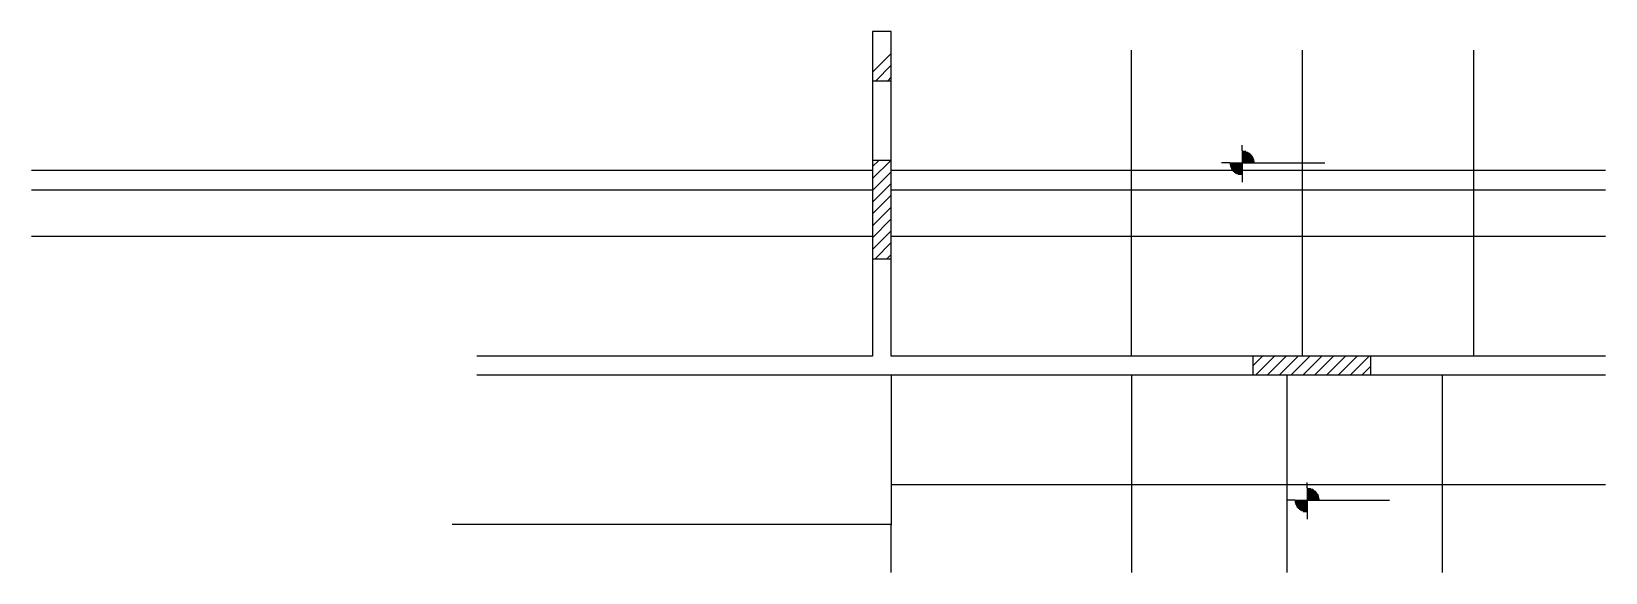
# Model space of a CAD drawing. Header units: metres. Extents: x 4178 to 5778, y 1983 to 2533.
import ezdxf

# ---------------------------------------------------------------- set-up
doc = ezdxf.new("R2010")
doc.units = ezdxf.units.M
for name, color, linetype in [('3', 7, 'Continuous'), ('7', 7, 'Continuous'), ('Painéis', 7, 'Continuous')]:
    doc.layers.add(name, color=color, linetype=linetype)

msp = doc.modelspace()

# ---------------------------------------------------------------- linework, layer by layer
at = {"layer": '3', "color": 7, "lineweight": 25}
for p, q in [((5033.5, 2491.8), (5052.5, 2510.8)), ((5036.8, 2483.1), (5052.5, 2498.8)), ((5048.8, 2483.1), (5052.5, 2486.8)), ((5409.1, 2412), (5409.1, 2417.5)), ((5033.5, 2383.6), (5051.9, 2402.1)), ((5033.5, 2395.7), (5039.9, 2402.1)), ((5409.1, 2412), (5409.1, 2387)), ((5409.1, 2411.4), (5412.9, 2411.4)), ((5409.1, 2410.6), (5414.8, 2410.6)), ((5409.1, 2409.8), (5416.2, 2409.8)), ((5409.1, 2409), (5417.2, 2409)), ((5409.1, 2408.2), (5418, 2408.2)), ((5409.1, 2407.4), (5418.8, 2407.4)), ((5409.1, 2406.6), (5419.4, 2406.6)), ((5409.1, 2405.8), (5419.9, 2405.8)), ((5409.1, 2405), (5420.3, 2405)), ((5409.1, 2404.2), (5420.6, 2404.2)), ((5409.1, 2403.4), (5420.9, 2403.4)), ((5409.1, 2402.6), (5421.2, 2402.6)), ((5409.1, 2401.8), (5421.4, 2401.8)), ((5409.1, 2401), (5421.5, 2401)), ((5409.1, 2400.3), (5421.6, 2400.3)), ((5033.5, 2371.6), (5052.5, 2390.6)), ((5396.6, 2399.5), (5388.2, 2399.5)), ((5396.6, 2399.5), (5421.6, 2399.5)), ((5409.1, 2398.7), (5396.6, 2398.7)), ((5409.1, 2397.9), (5396.7, 2397.9)), ((5409.1, 2397.1), (5396.8, 2397.1)), ((5409.1, 2396.3), (5397, 2396.3)), ((5409.1, 2395.5), (5397.2, 2395.5)), ((5409.1, 2394.7), (5397.5, 2394.7)), ((5409.1, 2393.9), (5397.9, 2393.9)), ((5409.1, 2393.1), (5398.3, 2393.1)), ((5409.1, 2392.3), (5398.8, 2392.3)), ((5409.1, 2391.5), (5399.4, 2391.5)), ((5409.1, 2390.7), (5400.1, 2390.7)), ((5409.1, 2389.9), (5401, 2389.9)), ((5409.1, 2389.2), (5402, 2389.2)), ((5409.1, 2388.4), (5403.3, 2388.4)), ((5409.1, 2387.6), (5405.2, 2387.6)), ((5409.1, 2387), (5409.1, 2380.1)), ((5421.6, 2399.5), (5493, 2399.5)), ((5033.5, 2359.6), (5052.5, 2378.6)), ((5033.5, 2347.6), (5052.5, 2366.6)), ((5033.5, 2335.6), (5052.5, 2354.6)), ((5033.5, 2323.5), (5052.5, 2342.5)), ((5033.5, 2311.5), (5052.5, 2330.5)), ((5036.1, 2302.1), (5052.5, 2318.5)), ((5048.1, 2302.1), (5052.5, 2306.5)), ((5420, 2193.1), (5429.9, 2203.1)), ((5423, 2184.1), (5442, 2203.1)), ((5435, 2184.1), (5454, 2203.1)), ((5447, 2184.1), (5466, 2203.1)), ((5459, 2184.1), (5478, 2203.1)), ((5471, 2184.1), (5490, 2203.1)), ((5483.1, 2184.1), (5502.1, 2203.1)), ((5495.1, 2184.1), (5514.1, 2203.1)), ((5507.1, 2184.1), (5526.1, 2203.1)), ((5519.1, 2184.1), (5538.1, 2203.1)), ((5531.2, 2184.1), (5540, 2192.9)), ((5475.1, 2069.3), (5475.1, 2074.8)), ((5475.1, 2069.3), (5475.1, 2044.3)), ((5475.1, 2068.7), (5478.9, 2068.7)), ((5475.1, 2067.9), (5480.8, 2067.9)), ((5475.1, 2067.1), (5482.1, 2067.1)), ((5475.1, 2066.3), (5483.2, 2066.3)), ((5475.1, 2065.5), (5484, 2065.5)), ((5475.1, 2064.7), (5484.7, 2064.7)), ((5462.6, 2056.8), (5454.1, 2056.8)), ((5462.6, 2056.8), (5487.6, 2056.8)), ((5475.1, 2056), (5462.6, 2056)), ((5475.1, 2055.2), (5462.7, 2055.2)), ((5475.1, 2054.4), (5462.8, 2054.4)), ((5475.1, 2053.6), (5463, 2053.6)), ((5475.1, 2052.8), (5463.2, 2052.8)), ((5475.1, 2052.1), (5463.5, 2052.1)), ((5475.1, 2051.3), (5463.9, 2051.3)), ((5475.1, 2050.5), (5464.3, 2050.5)), ((5475.1, 2049.7), (5464.8, 2049.7)), ((5475.1, 2048.9), (5465.4, 2048.9)), ((5475.1, 2048.1), (5466.1, 2048.1)), ((5475.1, 2063.9), (5485.3, 2063.9)), ((5475.1, 2063.2), (5485.8, 2063.2)), ((5475.1, 2062.4), (5486.3, 2062.4)), ((5475.1, 2061.6), (5486.6, 2061.6)), ((5475.1, 2060.8), (5486.9, 2060.8)), ((5475.1, 2060), (5487.2, 2060)), ((5475.1, 2059.2), (5487.3, 2059.2)), ((5475.1, 2058.4), (5487.5, 2058.4)), ((5475.1, 2057.6), (5487.6, 2057.6)), ((5487.6, 2056.8), (5559, 2056.8)), ((5475.1, 2047.3), (5467, 2047.3)), ((5475.1, 2046.5), (5468, 2046.5)), ((5475.1, 2045.7), (5469.3, 2045.7)), ((5475.1, 2044.9), (5471.2, 2044.9)), ((5475.1, 2044.3), (5475.1, 2037.4))]:
    msp.add_line(p, q, dxfattribs=at)
for points in [[(5033.5, 2483.1), (5033.5, 2402.1)], [(5052.5, 2402.1), (5052.5, 2483.1)], [(5033.5, 2302.1), (5033.5, 2203.1)], [(5052.5, 2203.1), (5052.5, 2302.1)], [(5033.5, 2203.1), (4631, 2203.1)], [(5420, 2203.1), (5052.5, 2203.1)], [(5778.5, 2203.1), (5540, 2203.1)], [(4631, 2184.1), (5043, 2184.1)], [(5043, 2184.1), (5420, 2184.1)], [(5540, 2184.1), (5778.5, 2184.1)], [(5052.5, 2032.1), (4606, 2032.1)], [(5052.5, 1983.1), (5052.5, 2032.1)]]:
    msp.add_lwpolyline(points, dxfattribs=at)
at = {"layer": '7', "color": 7, "lineweight": 25}
for points in [[(5033.5, 2483.1), (5052.5, 2483.1), (5052.5, 2533.1), (5033.5, 2533.1), (5033.5, 2483.1)], [(5033.5, 2302.1), (5052.5, 2302.1), (5052.5, 2402.1), (5033.5, 2402.1), (5033.5, 2302.1)], [(5420, 2184.1), (5540, 2184.1), (5540, 2203.1), (5420, 2203.1), (5420, 2184.1)]]:
    msp.add_lwpolyline(points, dxfattribs=at)
at = {"layer": 'Painéis', "color": 7, "lineweight": 25}
for p, q in [((5296.5, 2203.1), (5296.5, 2514.1)), ((5470.5, 2203.1), (5470.5, 2514.1)), ((5644.5, 2203.1), (5644.5, 2514.1)), ((4178.5, 2392.1), (5033.5, 2392.1)), ((5052.5, 2392.1), (5778.5, 2392.1)), ((4178.5, 2372.1), (5033.5, 2372.1)), ((5052.5, 2372.1), (5778.5, 2372.1)), ((4178.5, 2325.1), (5033.5, 2325.1)), ((5052.5, 2325.1), (5778.5, 2325.1)), ((5052.5, 2184.1), (5052.5, 2031.2)), ((5296.5, 2184.1), (5296.5, 1983.1)), ((5454.5, 2184.1), (5454.5, 1983.1)), ((5612.5, 2184.1), (5612.5, 1983.1)), ((5052.5, 2072.6), (5778.5, 2072.6))]:
    msp.add_line(p, q, dxfattribs=at)

doc.saveas('drawing.dxf')
